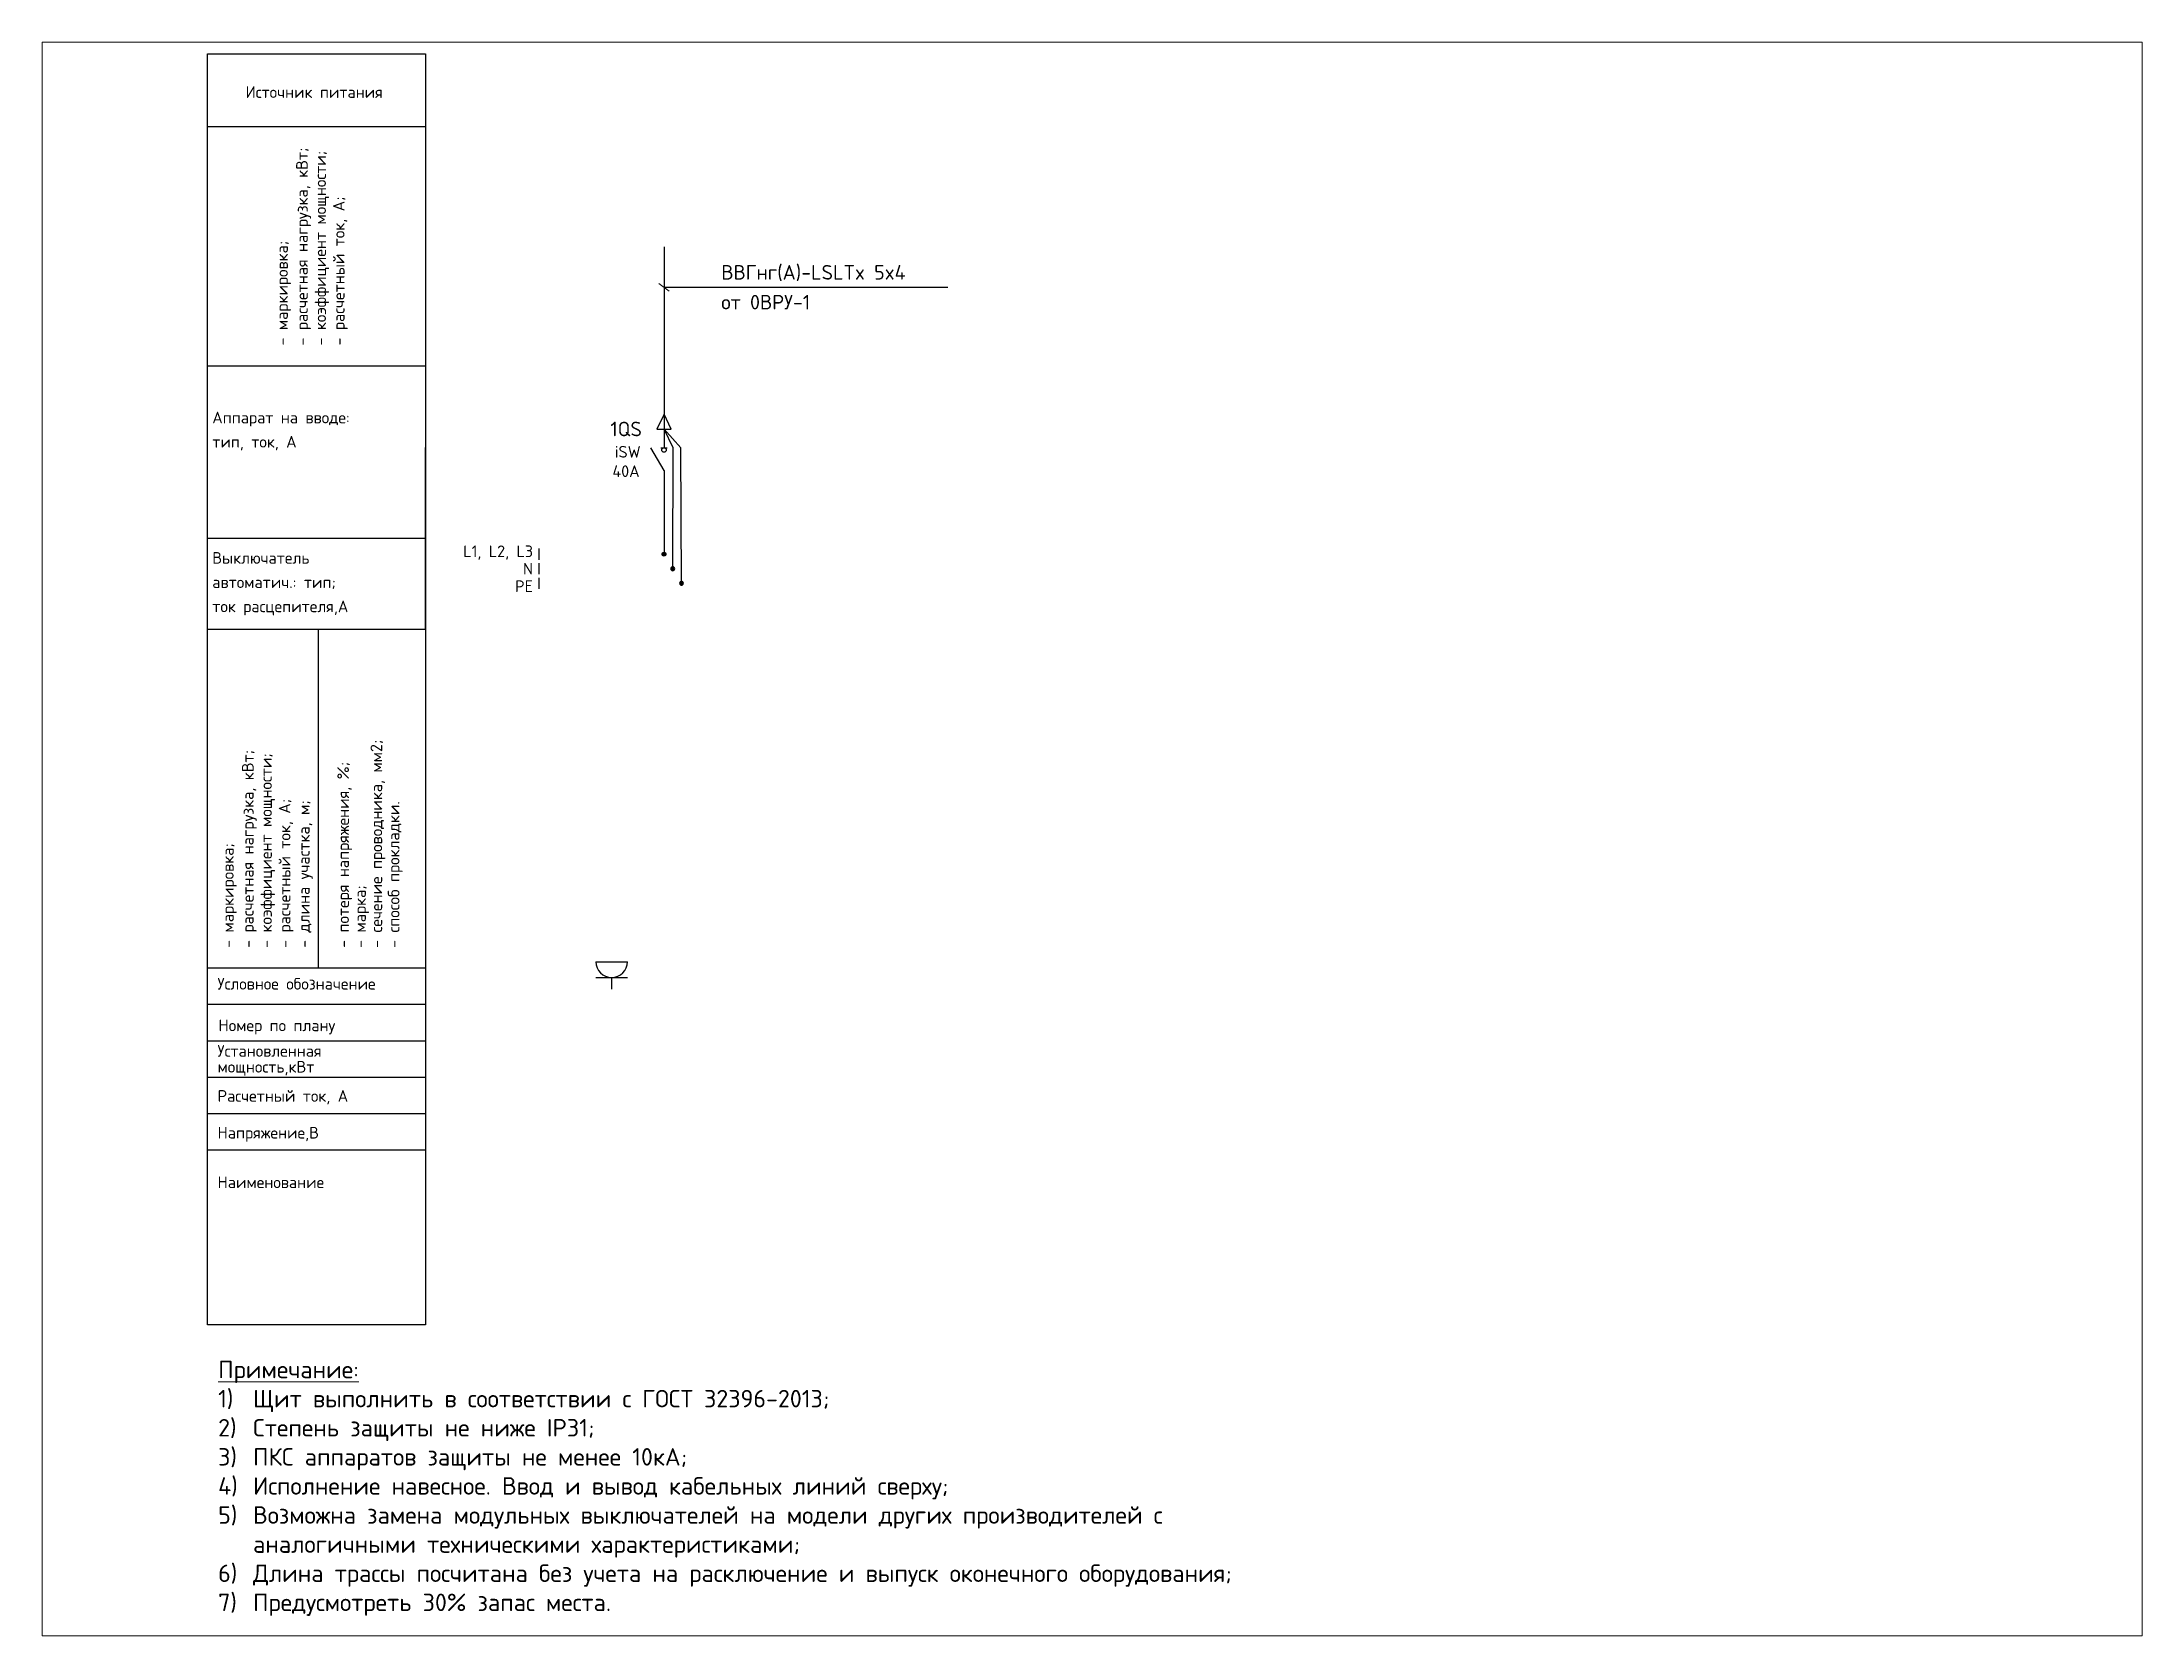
# Paper-space layout 'Лист1' of a CAD drawing. Header units: millimetres. Extents: x 26 to 231, y 20 to 176.
# The model-space entities are those that its viewports show. They can reach past a viewport. Long polylines and large blocks are cut down to what shows.
import ezdxf
from ezdxf.enums import TextEntityAlignment as Align

# ---------------------------------------------------------------- set-up
doc = ezdxf.new("R2010")
doc.units = ezdxf.units.MM
doc.layers.add('_АГ-ЭОМ-схема', color=7, linetype='Continuous')
doc.layers.add('Э Примечания', color=7, linetype='Continuous', true_color=0x000000)
doc.layers.add('ЭОМ Схема', color=7, linetype='Continuous', lineweight=30)
doc.layers.add('ЭС рамка', color=7, linetype='Continuous', lineweight=18)
doc.styles.get("Standard").update_dxf_attribs({"font": 'isocpeur.ttf'})

# ---------------------------------------------------------------- blocks, each defined once
blk = doc.blocks.new('Start')
at = {"layer": 'ЭС рамка', "color": 7, "linetype": 'Continuous', "lineweight": 30}
blk.add_line((0, 3.46), (0, 1.54), dxfattribs=at)
at = {"layer": 'ЭС рамка', "color": 5, "linetype": 'Continuous', "lineweight": 30}
blk.add_line((0, 0.96), (0, -0.96), dxfattribs=at)
at = {"layer": 'ЭС рамка', "color": 94, "linetype": 'Continuous', "lineweight": 30, "ltscale": 50}
blk.add_line((0, -1.54), (0, -3.46), dxfattribs=at)
blk.add_attdef('PHASE', text='', height=2).set_placement((-1, 3), align=Align.MIDDLE_RIGHT)
at = {"layer": 'ЭС рамка', "color": 7, "linetype": 'Continuous', "lineweight": 18}
blk.add_text('N', height=2, dxfattribs=at).set_placement((-1, 0), align=Align.MIDDLE_RIGHT)
at = {"layer": 'ЭС рамка', "color": 7, "linetype": 'Continuous', "lineweight": 18, "ltscale": 50}
blk.add_text('РЕ', height=2, dxfattribs=at).set_placement((-1, -3), align=Align.MIDDLE_RIGHT)
blk = doc.blocks.new('*U12')
at = {"layer": '_АГ-ЭОМ-схема', "color": 0, "linetype": 'ByBlock', "lineweight": 30}
blk.add_line((-2.73, -0.02), (2.72, -0.02), dxfattribs=at)
at = {"layer": '_АГ-ЭОМ-схема', "color": 0, "linetype": 'ByBlock', "lineweight": 30, "ltscale": 200}
for p, q in [((-2.73, -2.75), (0, -2.75)), ((0, -2.75), (0, -4.73)), ((0, -2.75), (2.72, -2.75))]:
    blk.add_line(p, q, dxfattribs=at)
blk.add_arc((0, -0.02), 2.72, 180, 0, dxfattribs=at)

msp = doc.modelspace()

# ---------------------------------------------------------------- hatches: boundary and pattern name
at = {"layer": '_АГ-ЭОМ-схема'}
h = msp.add_hatch(color=0, dxfattribs=at)
h.dxf.hatch_style = 1
edge = h.paths.add_edge_path()
edge.add_ellipse((21.51, 132.5), major_axis=(0, 0.333), ratio=1, start_angle=0, end_angle=360)
h = msp.add_hatch(color=0, dxfattribs=at)
h.dxf.hatch_style = 1
edge = h.paths.add_edge_path()
edge.add_ellipse((23.01, 130), major_axis=(0, 0.333), ratio=1, start_angle=0, end_angle=360, ccw=False)
h = msp.add_hatch(color=0, dxfattribs=at)
h.dxf.hatch_style = 1
edge = h.paths.add_edge_path()
edge.add_ellipse((24.51, 127.5), major_axis=(0, 0.333), ratio=1, start_angle=0, end_angle=360, ccw=False)

# ---------------------------------------------------------------- linework, layer by layer
at = {"layer": '_АГ-ЭОМ-схема', "lineweight": 30}
for p, q in [((-56.97, 0.1), (-56.97, 218.48)), ((-56.97, 218.48), (-19.46, 218.48)), ((-19.46, 218.48), (-19.46, 0.1)), ((-56.97, 205.98), (-19.46, 205.98)), ((-56.97, 164.86), (-19.46, 164.86)), ((-19.46, 138.35), (-19.46, 150.85)), ((-19.46, 119.59), (-19.46, 138.35)), ((-19.46, 135.22), (-56.97, 135.22)), ((-19.46, 135.22), (-56.97, 135.22)), ((-56.97, 119.59), (-56.97, 133.96)), ((-56.97, 61.35), (-56.97, 119.59)), ((-56.97, 119.59), (-19.46, 119.59)), ((-37.87, 61.35), (-37.87, 119.59)), ((-19.46, 61.35), (-56.97, 61.35)), ((-19.46, 55.1), (-56.97, 55.1)), ((-19.46, 48.85), (-56.97, 48.85)), ((-19.46, 42.6), (-56.97, 42.6)), ((-19.46, 36.35), (-56.97, 36.35)), ((-19.46, 30.1), (-56.97, 30.1)), ((-19.46, 0.1), (-56.97, 0.1))]:
    msp.add_line(p, q, dxfattribs=at)
at = {"layer": '_АГ-ЭОМ-схема', "color": 0, "lineweight": 30}
for p, q in [((21.51, 185.33), (21.51, 150.8)), ((21.51, 156.58), (20.26, 153.97)), ((22.75, 153.97), (21.51, 156.58)), ((20.26, 153.97), (22.75, 153.97)), ((21.51, 146.86), (19.23, 150.8)), ((23.01, 130), (23.08, 150.8)), ((24.51, 127.5), (24.43, 150.8))]:
    msp.add_line(p, q, dxfattribs=at)
at = {"layer": '_АГ-ЭОМ-схема', "color": 0, "linetype": 'Continuous', "lineweight": 18}
msp.add_line((20.62, 179.01), (22.39, 177.72), dxfattribs=at)
at = {"layer": '_АГ-ЭОМ-схема', "color": 0}
msp.add_line((21.51, 178.37), (70.32, 178.37), dxfattribs=at)
at = {"layer": '_АГ-ЭОМ-схема', "color": 0, "linetype": 'Continuous', "lineweight": 30}
for p, q in [((23.08, 150.8), (21.51, 153.97)), ((21.51, 153.97), (24.43, 150.8)), ((21.51, 146.86), (21.51, 132.5))]:
    msp.add_line(p, q, dxfattribs=at)
msp.add_lwpolyline([(20.94, 150.8), (22.07, 150.8)], dxfattribs=at)
msp.add_circle((21.51, 150.41), 0.386, dxfattribs=at)
at = {"layer": '_АГ-ЭОМ-схема', "color": 0, "lineweight": 30}
msp.add_ellipse((21.51, 132.5), major_axis=(0, 0.333), ratio=1, start_param=-1.570796, end_param=4.712389, dxfattribs=at)
at = {"layer": '_АГ-ЭОМ-схема', "color": 0, "lineweight": 30, "extrusion": (0, 0, -1)}
for centre in [(23.01, 130), (24.51, 127.5)]:
    msp.add_ellipse(centre, major_axis=(0, 0.333), ratio=1, start_param=-1.570796, end_param=4.712389, dxfattribs=at)

# ---------------------------------------------------------------- block references
at = {"lineweight": 20, "xscale": 1.000018793403832, "yscale": 1.000018793403832, "zscale": 1.000018793403832}
msp.add_blockref('Start', (0, 130), dxfattribs=at).add_auto_attribs({'PHASE': 'L1, L2, L3'})
msp.add_blockref('*U12', (12.5, 62.5), dxfattribs=at)

# ---------------------------------------------------------------- texts
at = {"layer": '_АГ-ЭОМ-схема'}
for s, p in [('Источник питания', (-50.42, 210.9)), ('Аппарат на вводе:', (-56.14, 154.98)), ('тип, ток, А', (-56.14, 150.82)), ('Выключатель', (-56.14, 130.86)), ('автоматич.: тип;', (-56.14, 126.69)), ('ток расцепителя,А', (-56.14, 122.53)), ('Условное обозначение', (-55.24, 57.68)), ('Номер по плану', (-55.08, 50.53)), ('Установленная', (-55.24, 46.15)), ('мощность,кВт', (-55.24, 43.42)), ('Расчетный ток, А', (-55.24, 38.41)), ('Напряжение,В', (-55.24, 32.09)), ('Наименование', (-55.24, 23.57))]:
    msp.add_text(s, height=2, dxfattribs=at).set_placement(p)
for s, p in [(' - расчетная нагрузка, кВт;', (-39.72, 167.09)), (' - коэффициент мощности;', (-36.59, 167.09)), (' - расчетный ток, А;', (-33.4, 167.09)), (' - маркировка;', (-43.15, 167.09)), (' - расчетная нагрузка, кВт;', (-49.03, 63.58)), (' - коэффициент мощности;', (-45.9, 63.58)), (' - сечение проводника, мм2;', (-26.93, 63.58)), (' - потеря напряжения, %%%;', (-32.64, 63.58)), (' - расчетный ток, А;', (-42.71, 63.58)), (' - длина участка, м;', (-39.4, 63.58)), (' - способ прокладки.', (-23.96, 63.58)), (' - маркировка;', (-52.46, 63.58)), (' - марка;', (-29.74, 63.58))]:
    msp.add_text(s, height=2, rotation=90, dxfattribs=at).set_placement(p)
at = {"layer": 'Э Примечания', "lineweight": 9, "insert": (-55.13, -6.1), "char_height": 3, "width": 180.3343, "attachment_point": 1}
msp.add_mtext('{\\L\\C7;Примечание:\\P\\pi-6,l6,t6,9;\\l1)^IЩит выполнить в соответствии с ГОСТ 32396-2013;\\P2)^IСтепень защиты не ниже IP31;\\P3)^IПКС аппаратов защиты не менее 10кА;\\P4)^IИсполнение навесное. Ввод и вывод кабельных линий сверху;\\P\\C0;5)^IВозможна замена модульных выключателей на модели других производителей с \\P\\pi0,t9;аналогичными техническими характеристиками;\\P\\pi-6,t6,9;\\C7;6)^IДлина трассы посчитана без учета на расключение и выпуск оконечного оборудования;\\P\\C0;7)^IПредусмотреть 30% запас места.}', dxfattribs=at)
at = {"layer": 'ЭОМ Схема', "char_height": 2.5, "attachment_point": 4}
for s, insert, width in [('ВВГнг(А)-LSLTx 5x{\\C1;4}', (31.36, 180.81), 49.9748), ('\\pi7.23005;1QS{\\H1.20004x;\\P\\pi7.98008;\\H0.66664x;iSW\\P\\pi7.58008;\\C1;40\\C256;А}', (5.07, 150.51), 11.9801)]:
    msp.add_mtext(s, dxfattribs=dict(at, insert=insert, width=width))
at = {"layer": 'ЭОМ Схема', "color": 1, "insert": (31.36, 175.81), "char_height": 2.5, "width": 49.9748, "attachment_point": 4}
msp.add_mtext('от 0ВРУ-1', dxfattribs=at)

psp = doc.layouts.new('Лист1')

# ---------------------------------------------------------------- viewports
at = {"layer": '0'}
psp.add_viewport(center=(128.5, 97.5), size=(205.6, 156), view_center_point=(95.08, 83.56), view_height=273.8934, dxfattribs=at)

doc.saveas('drawing.dxf')
